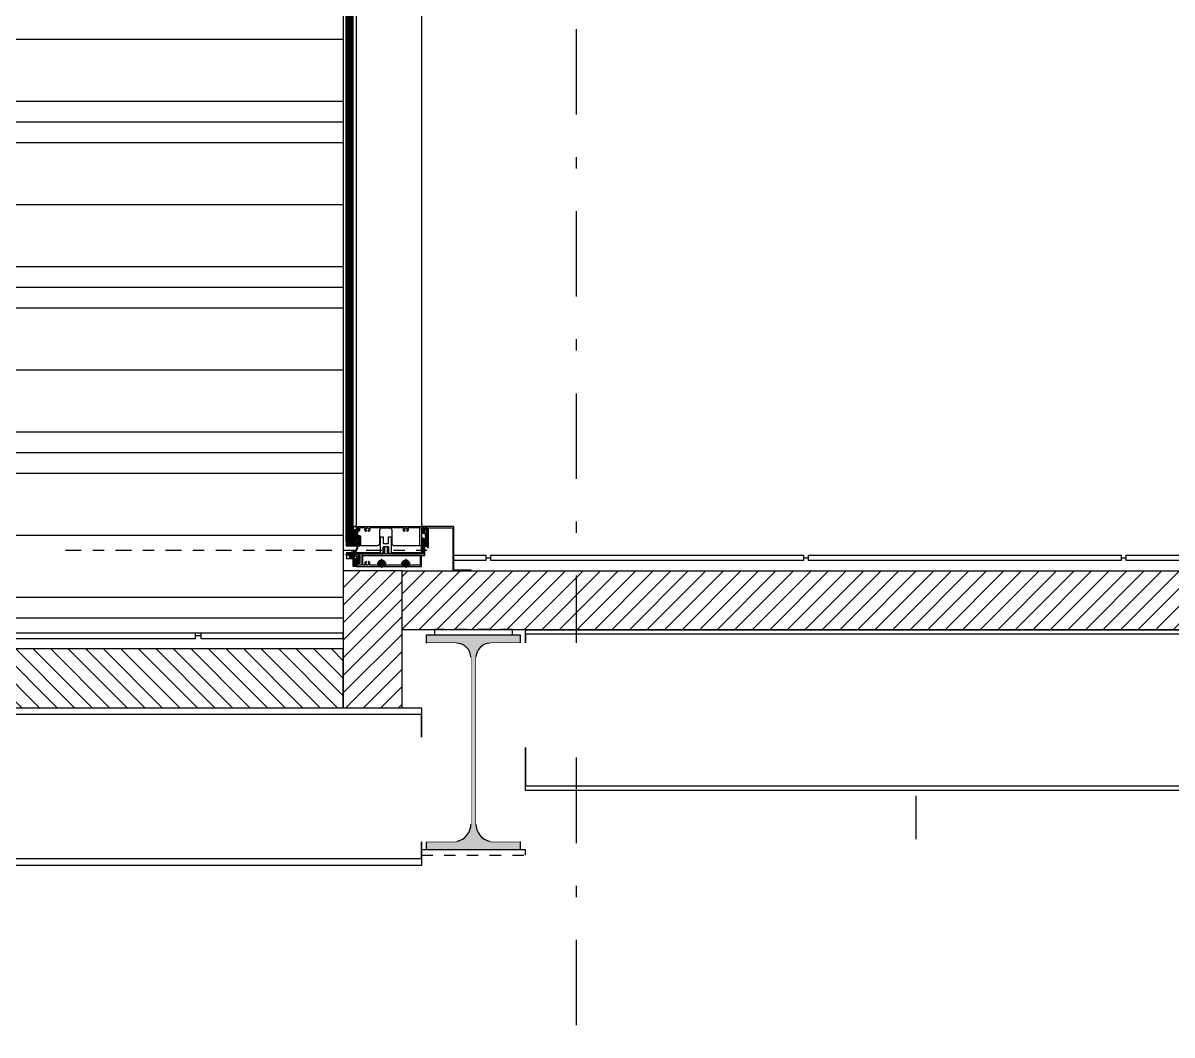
# Model space of a CAD drawing. Header units: millimetres. Extents: x -101 to 3415, y -52 to 1366.
# Drawn here: x 223.45 to 233.54, y 77.01 to 85.9 of the extents above; entities that cross this region are included whole.
import ezdxf

# ---------------------------------------------------------------- set-up
doc = ezdxf.new("R2010")
doc.units = ezdxf.units.MM
doc.set_wipeout_variables(frame=1)
for name, pattern in [('CENTER3', [0.28, 0.14, -0.05, 0.04, -0.05]), ('DASHDOT2', [0.5, 0.25, -0.125, 0, -0.125]), ('OCULTA2', [0.3, 0.2, -0.1])]:
    doc.linetypes.add(name, pattern=pattern)
doc.layers.add('00_ARQ', color=8, linetype='Continuous')
doc.layers.add('A-ESTRUCTURA', color=6, linetype='Continuous')
pattern_1 = [(180, (359.6271208, 94.87003156), (-0.0003629754005, 0.000725950801), [0, -0.000725950801])]
pattern_2 = [(180, (359.6271208, 94.87003156), (-0.0003629754005, 0.000725950801), [0, -0.000725950801])]

# ---------------------------------------------------------------- blocks, each defined once
blk = doc.blocks.new('A$C4DC86443')
at = {"layer": 'A-ESTRUCTURA', "color": 8, "linetype": 'OCULTA2', "ltscale": 0.1}
for points in [[(-0.075, 0.01), (0.075, 0.01), (0.075, 0), (-0.075, 0)], [(0.00485, -0.353), (0.00485, -0.053), (0.01485, -0.053), (0.01485, -0.353)], [(-0.1, -0.413), (0.1, -0.413), (0.1, -0.423), (-0.1, -0.423)]]:
    blk.add_lwpolyline(points, close=True, dxfattribs=at)

msp = doc.modelspace()

# ---------------------------------------------------------------- hatches: boundary and pattern name
at = {"layer": '00_ARQ'}
h = msp.add_hatch(dxfattribs=at)
h.set_pattern_fill('PLASTI', color=9, scale=0.228646)
h.set_pattern_definition([(0, (-3488.3955, -6.6233), (0, 1.4519016), []), (0, (-3488.3955, -6.4419), (0, 1.4519016), []), (0, (-3488.3955, -6.2604), (0, 1.4519016), []), (0, (-3488.3955, -5.7159), (0, 1.4519016), [])])
edge = h.paths.add_edge_path()
edge.add_line((226.265, 169.123), (226.265, 80.537))
edge.add_line((226.265, 80.537), (213.918, 80.537))
edge.add_line((213.918, 80.537), (213.918, 179.998))
edge.add_line((213.918, 179.998), (255.187, 179.998))
edge.add_line((255.187, 179.998), (255.187, 163.536))
edge.add_line((255.187, 163.536), (242.239, 163.536))
edge.add_line((242.239, 163.536), (242.239, 175.334))
edge.add_line((242.239, 175.334), (234.008, 175.334))
edge.add_line((234.008, 175.334), (234.008, 163.536))
edge.add_line((234.008, 163.536), (227.235, 163.536))
edge.add_line((227.235, 163.536), (227.235, 163.741))
edge.add_line((227.235, 163.741), (226.951, 163.741))
edge.add_line((226.951, 163.741), (226.951, 169.116))
edge.add_line((226.951, 169.116), (227.002, 169.116))
edge.add_arc((227.002, 169.111), 0.00457, 38.4506, 90, ccw=False)
edge.add_line((227.006, 169.114), (227.118, 168.91))
edge.add_arc((227.121, 168.912), 0.00343, 208.8256, 279.625)
edge.add_line((227.122, 168.908), (227.189, 168.908))
edge.add_line((227.189, 168.908), (227.189, 168.916))
edge.add_line((227.189, 168.916), (227.125, 168.916))
edge.add_arc((227.125, 168.92), 0.00457, 218.4506, 270, ccw=False)
edge.add_line((227.122, 168.917), (227.01, 169.121))
edge.add_arc((227.006, 169.12), 0.00343, 28.8256, 99.625)
edge.add_line((227.006, 169.123), (226.265, 169.123))
h = msp.add_hatch(dxfattribs=at)
h.set_pattern_fill('DOTS', color=9, scale=0.000457292, style=0)
h.set_pattern_definition(pattern_1)
edge = h.paths.add_edge_path()
edge.add_ellipse((226.367, 81.512), major_axis=(-0.0501, 0.0501), ratio=1, start_angle=123.6723, end_angle=146.0075, ccw=False)
edge.add_line((226.353, 81.443), (226.353, 81.344))
edge.add_ellipse((226.367, 81.414), major_axis=(-0.0501, 0.0501), ratio=1, start_angle=123.6723, end_angle=146.0075)
edge.add_line((226.381, 81.344), (226.381, 81.443))
h = msp.add_hatch(dxfattribs=at)
h.set_pattern_fill('DOTS', color=9, scale=0.000457292, style=0)
h.set_pattern_definition(pattern_2)
edge = h.paths.add_edge_path()
edge.add_ellipse((226.367, 81.512), major_axis=(-0.0501, 0.0501), ratio=1, start_angle=123.6723, end_angle=146.0075, ccw=False)
edge.add_line((226.353, 81.443), (226.353, 81.344))
edge.add_ellipse((226.367, 81.414), major_axis=(-0.0501, 0.0501), ratio=1, start_angle=123.6723, end_angle=146.0075)
edge.add_line((226.381, 81.344), (226.381, 81.443))
h = msp.add_hatch(dxfattribs=at)
h.set_pattern_fill('DOTS', color=9, scale=0.000457292, style=0)
h.set_pattern_definition(pattern_1)
edge = h.paths.add_edge_path()
edge.add_line((226.292, 81.312), (226.312, 81.312))
edge.add_line((226.312, 81.312), (226.312, 81.343))
edge.add_line((226.312, 81.343), (226.292, 81.343))
edge.add_ellipse((226.228, 81.327), major_axis=(-0.0465, 0.0465), ratio=1, start_angle=211.5923, end_angle=238.7472, ccw=False)
h = msp.add_hatch(dxfattribs=at)
h.set_pattern_fill('DOTS', color=9, scale=0.000457292, style=0)
h.set_pattern_definition(pattern_2)
edge = h.paths.add_edge_path()
edge.add_line((226.292, 81.312), (226.312, 81.312))
edge.add_line((226.312, 81.312), (226.312, 81.343))
edge.add_line((226.312, 81.343), (226.292, 81.343))
edge.add_ellipse((226.228, 81.327), major_axis=(-0.0465, 0.0465), ratio=1, start_angle=211.5923, end_angle=238.7472, ccw=False)
h = msp.add_hatch(dxfattribs=at)
h.set_pattern_fill('CALZAS', color=9, scale=0.123451, style=0)
h.set_pattern_definition([(135, (366.214193, 75.23514), (0.016629262, 0.016629262), [0.12345054, -0.030862635, 0.06172527, -0.030862635]), (135, (366.216271, 75.23722), (0.016629262, 0.016629262), [0.154313174, -0.030862635, 0.030862635, -0.030862635]), (135, (366.21835, 75.239298), (0.016629262, 0.016629262), [0.092587904, -0.007715659, 0.015431317, -0.007715659]), (135, (366.221924, 75.242872), (0.016629262, 0.016629262), [0.24690108, -0.00771566]), (135, (366.224586, 75.245534), (0.016629262, 0.016629262), [0.0617252695, -0.0012345054, 0, -0.0012345054, 0, -0.0012345054])])
h.paths.add_polyline_path([(226.365, 81.343), (226.312, 81.343), (226.312, 81.312), (226.365, 81.312)])
h = msp.add_hatch(dxfattribs=at)
h.set_pattern_fill('CALZAS', color=9, scale=0.123451, style=0)
h.set_pattern_definition([(135, (366.214193, 75.23514), (0.016629262, 0.016629262), [0.12345054, -0.030862635, 0.06172527, -0.030862635]), (135, (366.216271, 75.23722), (0.016629262, 0.016629262), [0.154313174, -0.030862635, 0.030862635, -0.030862635]), (135, (366.21835, 75.239298), (0.016629262, 0.016629262), [0.092587904, -0.007715659, 0.015431317, -0.007715659]), (135, (366.221924, 75.242872), (0.016629262, 0.016629262), [0.24690108, -0.00771566]), (135, (366.224586, 75.245534), (0.016629262, 0.016629262), [0.0617252695, -0.0012345054, 0, -0.0012345054, 0, -0.0012345054])])
h.paths.add_polyline_path([(226.365, 81.343), (226.312, 81.343), (226.312, 81.312), (226.365, 81.312)])
h = msp.add_hatch(dxfattribs=at)
h.set_pattern_fill('HONEY', color=9, scale=0.001458, angle=90, style=0)
h.set_pattern_definition([(90, (380.9588537, 95.789502), (0.0040091729, 0.00694409282), [0.0046293952, -0.00925879043]), (330, (380.9588537, 95.789502), (0.00400917434, -0.00694409199), [0.0046293952, -0.00925879043]), (30, (380.9588537, 95.789502), (0.00801834724, 8.3e-10), [-0.00925879043, 0.0046293952])])
edge = h.paths.add_edge_path()
edge.add_line((226.341, 81.343), (226.329, 81.343))
edge.add_arc((226.329, 81.327), 0.0154, 90, 270)
edge.add_line((226.329, 81.312), (226.341, 81.312))
edge.add_arc((226.341, 81.327), 0.0154, 270, 450)
h = msp.add_hatch(dxfattribs=at)
h.set_pattern_fill('HONEY', color=9, scale=0.001458, angle=90, style=0)
h.set_pattern_definition([(90, (380.9588537, 95.789502), (0.0040091729, 0.00694409282), [0.0046293952, -0.00925879043]), (330, (380.9588537, 95.789502), (0.00400917434, -0.00694409199), [0.0046293952, -0.00925879043]), (30, (380.9588537, 95.789502), (0.00801834724, 8.3e-10), [-0.00925879043, 0.0046293952])])
edge = h.paths.add_edge_path()
edge.add_line((226.341, 81.343), (226.329, 81.343))
edge.add_arc((226.329, 81.327), 0.0154, 90, 270)
edge.add_line((226.329, 81.312), (226.341, 81.312))
edge.add_arc((226.341, 81.327), 0.0154, 270, 450)
h = msp.add_hatch(dxfattribs=at)
h.set_pattern_fill('HONEY', color=9, scale=0.001372, angle=90, style=0)
h.set_pattern_definition([(90, (384.427872, 85.112081), (0.00377215011, 0.00653355721), [0.0043557048, -0.0087114096]), (330, (384.427872, 85.112081), (0.00377215146, -0.00653355643), [0.0043557048, -0.0087114096]), (30, (384.427872, 85.112081), (0.00754430158, 7.8e-10), [-0.0087114096, 0.0043557048])])
edge = h.paths.add_edge_path()
edge.add_line((226.352, 81.224), (226.334, 81.224))
edge.add_arc((226.334, 81.209), 0.0145, 90, 270)
edge.add_line((226.334, 81.195), (226.352, 81.195))
edge.add_arc((226.352, 81.209), 0.0145, 270, 450)
h = msp.add_hatch(dxfattribs=at)
h.set_pattern_fill('SELLADOR', color=9, scale=0.116152, angle=-90, style=0)
h.set_pattern_definition([(270, (370.7334545, 56.0370866), (-0.001170883143, -0.000585441572), [0, -0.001170883143])])
edge = h.paths.add_edge_path()
edge.add_line((226.381, 81.194), (226.381, 81.154))
edge.add_line((226.381, 81.154), (226.353, 81.154))
edge.add_line((226.353, 81.154), (226.353, 81.195))
edge.add_arc((226.368, 81.269), 0.0757, 258.935, 279.7716)
h = msp.add_hatch(dxfattribs=at)
h.set_pattern_fill('NORTON', color=9, scale=0.116152, style=0)
h.set_pattern_definition([(180, (366.396892, 79.4794365), (0, 0.00405606716), [0.0023417721, -0.00468354303]), (60, (366.396892, 79.4794365), (0.0035126572, -0.00202803358), [0.0023417721, -0.00468354303]), (120, (366.3945504, 79.4794365), (0.0035126572, 0.00202803358), [0.0023417721, -0.00468354303]), (60, (366.3906474, 79.472676), (0.0070253154, -0.00405606774), [0, -0.0140506291]), (60, (366.391428, 79.474028), (0.0070253154, -0.00405606774), [0, -0.0140506291]), (60, (366.3922086, 79.47538), (0.0070253154, -0.00405606774), [0, -0.0140506291]), (60, (366.392989, 79.4767324), (0.0070253154, -0.00405606774), [0, -0.0140506291]), (60, (366.39377, 79.4780844), (0.0070253154, -0.00405606774), [0, -0.0140506291]), (60, (366.3906474, 79.4807885), (0.0070253154, -0.00405606774), [0, -0.0140506291]), (60, (366.391428, 79.4821405), (0.0070253154, -0.00405606774), [0, -0.0140506291]), (60, (366.3922086, 79.4834925), (0.0070253154, -0.00405606774), [0, -0.0140506291]), (60, (366.392989, 79.4848445), (0.0070253154, -0.00405606774), [0, -0.0140506291]), (60, (366.39377, 79.4861966), (0.0070253154, -0.00405606774), [0, -0.0140506291]), (60, (366.399819, 79.4831545), (0.0070253154, -0.00405606774), [0, -0.00702531512]), (60, (366.3986485, 79.4838305), (0.0070253154, -0.00405606774), [0, -0.00702531512]), (60, (366.396307, 79.4851826), (0.0070253154, -0.00405606774), [0, -0.00702531512]), (60, (366.395136, 79.4858586), (0.0070253154, -0.00405606774), [0, -0.00702531512])])
h.paths.add_polyline_path([(226.353, 81.125), (226.353, 81.154), (226.381, 81.154), (226.381, 81.125)])
h = msp.add_hatch(dxfattribs=at)
h.set_pattern_fill('LINE', color=9, scale=0.034297, angle=45, style=0)
h.set_pattern_definition([(45, (-3542.6515, -72.4273), (-0.07699871, 0.07699871), [])])
h.paths.add_polyline_path([(226.265, 79.883), (226.782, 79.883), (226.782, 81.086), (226.265, 81.086)])
h = msp.add_hatch(dxfattribs=at)
h.set_pattern_fill('LINE', color=9, scale=0.034297, angle=45, style=0)
h.set_pattern_definition([(45, (-3488.39546, -6.57728), (-0.07699871, 0.07699871), [])])
edge = h.paths.add_edge_path()
edge.add_line((318.408, 81.086), (318.408, 80.816))
edge.add_arc((318.25, 80.811), 0.158, -78.7549, 1.5502, ccw=False)
edge.add_line((318.281, 80.657), (317.992, 80.657))
edge.add_line((317.992, 80.657), (317.992, 80.569))
edge.add_line((317.992, 80.569), (226.782, 80.569))
edge.add_line((226.782, 80.569), (226.782, 81.086))
edge.add_line((226.782, 81.086), (318.408, 81.086))
h = msp.add_hatch(color=9, dxfattribs=at)
edge = h.paths.add_edge_path()
edge.add_line((227.43, 80.324), (227.43, 78.867))
edge.add_arc((227.588, 78.863), 0.158, 178.4498, 258.7549)
edge.add_line((227.557, 78.708), (227.82, 78.708))
edge.add_line((227.82, 78.708), (227.82, 78.635))
edge.add_line((227.82, 78.635), (226.997, 78.635))
edge.add_line((226.997, 78.635), (226.997, 78.708))
edge.add_line((226.997, 78.708), (227.259, 78.708))
edge.add_arc((227.228, 78.863), 0.158, 281.2451, 361.5502)
edge.add_line((227.386, 78.867), (227.386, 80.324))
edge.add_arc((227.259, 80.324), 0.127, 360, 450)
edge.add_line((227.259, 80.451), (226.997, 80.451))
edge.add_line((226.997, 80.451), (226.997, 80.524))
edge.add_line((226.997, 80.524), (227.82, 80.524))
edge.add_line((227.82, 80.524), (227.82, 80.451))
edge.add_line((227.82, 80.451), (227.557, 80.451))
edge.add_arc((227.557, 80.324), 0.127, 90, 180)
h = msp.add_hatch(dxfattribs=at)
h.set_pattern_fill('LINE', color=9, scale=0.034297, angle=45, style=0)
h.set_pattern_definition([(135, (3940.92519, -7.26322), (0.07699871, 0.07699871), [])])
h.paths.add_polyline_path([(204.544, 80.4), (204.544, 79.883), (204.544, 79.883), (226.265, 79.883), (226.265, 80.4)])

# ---------------------------------------------------------------- linework, layer by layer
at = {"layer": '00_ARQ', "color": 9, "linetype": 'DASHDOT2', "ltscale": 3}
msp.add_line((228.314, 38.695), (228.314, 195.766), dxfattribs=at)
at = {"layer": '00_ARQ', "color": 9}
for p, q in [((226.326, 81.191, 0), (226.319, 81.191, 0)), ((231.296, 66.817), (231.296, 79.11))]:
    msp.add_line(p, q, dxfattribs=at)
at = {"layer": '00_ARQ', "color": 9, "ltscale": 3}
for p, q in [((227.516, 81.2), (227.562, 81.2)), ((227.516, 81.2), (227.562, 81.2)), ((230.306, 81.2), (230.351, 81.2)), ((230.306, 81.2), (230.351, 81.2)), ((230.306, 81.2), (230.351, 81.2)), ((233.095, 81.2), (233.141, 81.2)), ((233.095, 81.2), (233.141, 81.2)), ((225.014, 80.515), (224.968, 80.515)), ((225.014, 80.515), (224.968, 80.515))]:
    msp.add_line(p, q, dxfattribs=at)
at = {"layer": '00_ARQ', "color": 9}
for points in [[(226.265, 169.123), (226.265, 80.537), (213.918, 80.537), (213.918, 179.998)], [(226.292, 81.343), (226.292, 94.674), (226.319, 94.674), (226.319, 81.343)], [(226.298, 81.343), (226.298, 94.674)], [(226.305, 81.343), (226.305, 94.674)], [(226.312, 81.343), (226.312, 94.674)], [(226.353, 81.343), (226.353, 94.674), (226.326, 94.674), (226.326, 81.343)], [(226.333, 81.343), (226.333, 94.674)], [(226.34, 81.343), (226.34, 94.674)], [(226.347, 81.343), (226.347, 94.674)], [(226.642, 81.151), (226.562, 81.151)], [(226.624, 81.155), (226.58, 81.155)], [(226.624, 81.146), (226.58, 81.146)], [(226.602, 81.19), (226.602, 81.111)], [(226.854, 81.151), (226.774, 81.151)], [(226.836, 81.155), (226.792, 81.155)], [(226.836, 81.146), (226.792, 81.146)], [(226.814, 81.19), (226.814, 81.111)], [(227.235, 81.095), (227.386, 81.095), (227.386, 81.086), (227.23, 81.086)]]:
    msp.add_lwpolyline(points, dxfattribs=at)
at = {"layer": '00_ARQ', "color": 9, "const_width": 0.00457}
msp.add_lwpolyline([(226.322, 81.343), (226.322, 94.674)], dxfattribs=at)
at = {"layer": '00_ARQ', "color": 9}
for points in [[(226.951, 94.674), (226.951, 81.305), (226.707, 81.305), (226.694, 81.318), (226.694, 81.439, 0.414214), (226.671, 81.462), (226.606, 81.462, 0.414214), (226.584, 81.439), (226.584, 81.318), (226.57, 81.305), (226.419, 81.305), (226.419, 81.381, 0.414214), (226.407, 81.393), (226.381, 81.393), (226.381, 94.674)], [(226.292, 81.238), (226.292, 81.239, -0.414214), (226.3, 81.247), (226.589, 81.247, 0.414214), (226.593, 81.251), (226.593, 81.385, -0.414214), (226.594, 81.386), (226.616, 81.386, -0.414214), (226.617, 81.385), (226.617, 81.328, 0.414214), (226.621, 81.325), (226.633, 81.325, -0.131652), (226.634, 81.325), (226.639, 81.322, 0.267949), (226.64, 81.322), (226.646, 81.325, -0.131652), (226.646, 81.325), (226.659, 81.325, 0.414214), (226.663, 81.328), (226.663, 81.385, -0.414214), (226.664, 81.386), (226.683, 81.386, -0.414214), (226.685, 81.385), (226.685, 81.251, 0.414214), (226.688, 81.247), (226.949, 81.247, 0.414214), (226.952, 81.251), (226.952, 81.304, -0.046172), (226.952, 81.305), (226.955, 81.32, -1.01358), (226.964, 81.318), (226.961, 81.303, 0.048972), (226.961, 81.302), (226.961, 81.242, -0.414214), (226.957, 81.238), (226.669, 81.238, -0.414214), (226.666, 81.242), (226.666, 81.292, 0.414214), (226.662, 81.296), (226.618, 81.296, 0.414214), (226.614, 81.292), (226.614, 81.242, -0.414214), (226.61, 81.238), (226.292, 81.238)], [(226.292, 81.312), (226.292, 81.305), (226.38, 81.305, 0.414214), (226.382, 81.307), (226.382, 81.308, 0.414214), (226.38, 81.31), (226.375, 81.31, -0.414214), (226.373, 81.312), (226.373, 81.315, -0.414214), (226.375, 81.317), (226.404, 81.317, -0.414214), (226.406, 81.315), (226.406, 81.312, -0.414214), (226.404, 81.31), (226.399, 81.31, 0.414214), (226.397, 81.308), (226.397, 81.307, 0.414214), (226.399, 81.305), (226.41, 81.305, 0.414214), (226.412, 81.306), (226.412, 81.385, 0.414214), (226.41, 81.386), (226.393, 81.386, 0.414214), (226.391, 81.385), (226.391, 81.367, 0.414214), (226.393, 81.366), (226.395, 81.366, 0.414214), (226.397, 81.367), (226.397, 81.377, -0.414214), (226.398, 81.379), (226.404, 81.379, -0.414214), (226.406, 81.377), (226.406, 81.326, -0.414214), (226.404, 81.324), (226.398, 81.324, -0.414214), (226.397, 81.326), (226.397, 81.336, 0.414214), (226.395, 81.337), (226.393, 81.337, 0.414214), (226.391, 81.336), (226.391, 81.326, -0.414214), (226.39, 81.325), (226.367, 81.325, 0.414214), (226.365, 81.322), (226.365, 81.314, -0.414214), (226.363, 81.312), (226.292, 81.312)], [(226.292, 81.231), (226.38, 81.231, -0.414214), (226.382, 81.229), (226.382, 81.228, -0.414214), (226.38, 81.226), (226.375, 81.226, 0.414214), (226.373, 81.223), (226.373, 81.22, 0.414214), (226.375, 81.218), (226.404, 81.218, 0.414214), (226.406, 81.22), (226.406, 81.223, 0.414214), (226.404, 81.226), (226.399, 81.226, -0.414214), (226.397, 81.228), (226.397, 81.229, -0.414214), (226.399, 81.231), (226.41, 81.231, -0.414214), (226.412, 81.23), (226.412, 81.151, -0.414214), (226.41, 81.15), (226.393, 81.15, -0.414214), (226.391, 81.151), (226.391, 81.168, -0.414214), (226.393, 81.17), (226.395, 81.17, -0.414214), (226.397, 81.168), (226.397, 81.158, 0.414214), (226.398, 81.157), (226.404, 81.157, 0.414214), (226.406, 81.158), (226.406, 81.21, 0.414214), (226.404, 81.211), (226.398, 81.211, 0.414214), (226.397, 81.21), (226.397, 81.2, -0.414214), (226.395, 81.199), (226.393, 81.199, -0.414214), (226.391, 81.2), (226.391, 81.21, 0.414214), (226.39, 81.211), (226.367, 81.211, -0.414214), (226.365, 81.213), (226.365, 81.221, 0.414214), (226.363, 81.224), (226.292, 81.224), (226.292, 81.231)]]:
    msp.add_lwpolyline(points, format="xyb", dxfattribs=at)
for points in [[(226.383, 81.448), (226.393, 81.45, -0.554492), (226.394, 81.449), (226.392, 81.444, 1), (226.396, 81.443), (226.398, 81.453), (226.396, 81.464, 1), (226.392, 81.463), (226.394, 81.458, -0.554492), (226.393, 81.457), (226.383, 81.459, -0.357068), (226.381, 81.461), (226.381, 81.466), (226.382, 81.474), (226.351, 81.474), (226.352, 81.466), (226.352, 81.453), (226.351, 81.445), (226.381, 81.445), (226.381, 81.446, -0.357068)], [(226.383, 81.448), (226.393, 81.45, -0.554492), (226.394, 81.449), (226.392, 81.444, 1), (226.396, 81.443), (226.398, 81.453), (226.396, 81.464, 1), (226.392, 81.463), (226.394, 81.458, -0.554492), (226.393, 81.457), (226.383, 81.459, -0.357068), (226.381, 81.461), (226.381, 81.466), (226.382, 81.474), (226.351, 81.474), (226.352, 81.466), (226.352, 81.453), (226.351, 81.445), (226.381, 81.445), (226.381, 81.446, -0.357068)], [(226.382, 81.474), (226.381, 81.466), (226.381, 81.461, 0.357068), (226.383, 81.459), (226.393, 81.457, 0.554492), (226.394, 81.458), (226.392, 81.463, -1), (226.396, 81.464), (226.398, 81.453), (226.396, 81.443, -1), (226.392, 81.444), (226.394, 81.449, 0.554492), (226.393, 81.45), (226.383, 81.448, 0.357068), (226.381, 81.446), (226.381, 81.445), (226.352, 81.445), (226.352, 81.453), (226.352, 81.453), (226.352, 81.466), (226.352, 81.466), (226.352, 81.474)], [(226.382, 81.474), (226.381, 81.466), (226.381, 81.461, 0.357068), (226.383, 81.459), (226.393, 81.457, 0.554492), (226.394, 81.458), (226.392, 81.463, -1), (226.396, 81.464), (226.398, 81.453), (226.396, 81.443, -1), (226.392, 81.444), (226.394, 81.449, 0.554492), (226.393, 81.45), (226.383, 81.448, 0.357068), (226.381, 81.446), (226.381, 81.445), (226.352, 81.445), (226.352, 81.453), (226.352, 81.453), (226.352, 81.466), (226.352, 81.466), (226.352, 81.474)], [(226.381, 81.463), (226.381, 81.472, -0.414214), (226.383, 81.474), (226.949, 81.474, -0.414214), (226.951, 81.473), (226.951, 81.425, 0.414214), (226.952, 81.424), (226.981, 81.424, 0.414214), (226.982, 81.425), (226.982, 81.463, -0.414214), (226.984, 81.464), (226.989, 81.464, -0.388119), (226.99, 81.463), (227.003, 81.312, -0.440799), (227.002, 81.311), (226.996, 81.311, 0.414214), (226.994, 81.31), (226.994, 81.302, -0.414214), (226.993, 81.3), (226.987, 81.3, -0.414214), (226.985, 81.302), (226.985, 81.319, -0.414214), (226.987, 81.32), (226.992, 81.32, 0.436505), (226.993, 81.322), (226.987, 81.411, 0.392268), (226.983, 81.415), (226.952, 81.415, 0.414214), (226.951, 81.413), (226.951, 81.306, -0.414214), (226.949, 81.305), (226.939, 81.305, -0.414214), (226.937, 81.306), (226.937, 81.462, 0.414214), (226.936, 81.463), (226.834, 81.463, 0.597049), (226.832, 81.46, -0.385613), (226.828, 81.431, -0.434031), (226.826, 81.431), (226.822, 81.437, -0.384687), (226.822, 81.438, 0.496295), (226.821, 81.458, -0.251973), (226.82, 81.459), (226.82, 81.462, 0.414214), (226.819, 81.463), (226.809, 81.463, 0.414214), (226.808, 81.462), (226.808, 81.459, -0.251974), (226.807, 81.458, 0.496289), (226.806, 81.438, -0.384737), (226.806, 81.437), (226.802, 81.431, -0.433937), (226.8, 81.431, -0.38562), (226.796, 81.46, 0.597036), (226.794, 81.463), (226.497, 81.463, 0.597066), (226.495, 81.46, -0.385613), (226.49, 81.431, -0.434031), (226.488, 81.431), (226.484, 81.437, -0.384687), (226.484, 81.438, 0.496295), (226.483, 81.458, -0.251973), (226.482, 81.459), (226.482, 81.462, 0.414214), (226.481, 81.463), (226.472, 81.463, 0.414214), (226.47, 81.462), (226.47, 81.459, -0.251974), (226.47, 81.458, 0.496289), (226.468, 81.438, -0.384737), (226.469, 81.437), (226.465, 81.431, -0.433937), (226.463, 81.431, -0.38562), (226.458, 81.46, 0.597055), (226.456, 81.463), (226.41, 81.463), (226.41, 81.463, 0.414214), (226.408, 81.462), (226.408, 81.434, -0.414214), (226.407, 81.433), (226.391, 81.433, 0.414214), (226.39, 81.431), (226.39, 81.366, 0.414214), (226.391, 81.365), (226.396, 81.365, 0.414214), (226.398, 81.366), (226.398, 81.375, -0.414214), (226.399, 81.376), (226.404, 81.376, -0.414214), (226.405, 81.375), (226.405, 81.359, -0.414214), (226.404, 81.358), (226.391, 81.358, 0.414214), (226.39, 81.356), (226.39, 81.347, 0.414214), (226.391, 81.345), (226.404, 81.345, -0.414214), (226.405, 81.344), (226.405, 81.328, -0.414214), (226.404, 81.326), (226.399, 81.326, -0.414214), (226.398, 81.328), (226.398, 81.337, 0.414214), (226.396, 81.338), (226.391, 81.338, 0.414214), (226.39, 81.337), (226.39, 81.328, -0.414214), (226.389, 81.326), (226.382, 81.326, -0.414214), (226.381, 81.328), (226.381, 81.444, -0.669376), (226.384, 81.446, 0.199773), (226.391, 81.443), (226.392, 81.443, 0.414214), (226.398, 81.448), (226.398, 81.459, 0.414214), (226.392, 81.464), (226.391, 81.464, 0.199773), (226.384, 81.461, -0.669376)], [(226.961, 81.459, 0.493145), (226.963, 81.46), (226.963, 81.465, -0.414214), (226.964, 81.466), (226.971, 81.466, -0.414214), (226.972, 81.465), (226.972, 81.438, -0.414214), (226.971, 81.437), (226.964, 81.437, -0.414214), (226.963, 81.438), (226.963, 81.443, 0.493145), (226.961, 81.445), (226.959, 81.444, 0.339454), (226.958, 81.443), (226.958, 81.437), (226.958, 81.429, 0.414214), (226.959, 81.428), (226.977, 81.428, 0.414214), (226.981, 81.432), (226.981, 81.465, -0.414214), (226.982, 81.466), (227, 81.466, -0.414214), (227.003, 81.463), (227.003, 81.312, -0.339454), (227.002, 81.311), (227.002, 81.311, 0.476993), (226.999, 81.304), (227.005, 81.293, -0.048406), (227.005, 81.292, 0.334993), (227.007, 81.291), (227.011, 81.291, 0.414214), (227.013, 81.293), (227.013, 81.458, -0.414214), (227.02, 81.465), (227.224, 81.465, -0.414214), (227.226, 81.464), (227.226, 81.091, 1), (227.235, 81.091), (227.235, 81.473, 0.414214), (227.234, 81.474), (226.954, 81.474, 0.885714), (226.954, 81.466), (226.956, 81.466, -0.414214), (226.958, 81.465), (226.958, 81.461, 0.339454), (226.959, 81.46), (226.961, 81.459)], [(226.955, 81.453, 0.591036), (226.958, 81.457), (226.958, 81.458, -0.414214), (226.959, 81.459), (226.962, 81.459, 0.414214), (226.965, 81.462), (226.965, 81.465, -0.414214), (226.966, 81.466), (226.968, 81.466, -0.414214), (226.969, 81.465), (226.969, 81.438, -0.414214), (226.968, 81.437), (226.966, 81.437, -0.414214), (226.965, 81.438), (226.965, 81.441, 0.414214), (226.962, 81.444), (226.959, 81.444, -0.414214), (226.958, 81.445), (226.958, 81.447, 0.278716), (226.957, 81.449, -0.414339), (226.952, 81.455), (226.952, 81.465, -0.556465), (226.955, 81.465)], [(226.955, 81.453, 0.591036), (226.958, 81.457), (226.958, 81.458, -0.414214), (226.959, 81.459), (226.962, 81.459, 0.414214), (226.965, 81.462), (226.965, 81.465, -0.414214), (226.966, 81.466), (226.968, 81.466, -0.414214), (226.969, 81.465), (226.969, 81.438, -0.414214), (226.968, 81.437), (226.966, 81.437, -0.414214), (226.965, 81.438), (226.965, 81.441, 0.414214), (226.962, 81.444), (226.959, 81.444, -0.414214), (226.958, 81.445), (226.958, 81.447, 0.278716), (226.957, 81.449, -0.414339), (226.952, 81.455), (226.952, 81.465, -0.556465), (226.955, 81.465)], [(226.341, 81.343), (226.329, 81.343, 1), (226.329, 81.312), (226.341, 81.312, 1)], [(226.341, 81.343), (226.329, 81.343, 1), (226.329, 81.312), (226.341, 81.312, 1)], [(226.952, 81.22), (226.98, 81.22, 0.414214), (226.981, 81.221), (226.981, 81.368, 0.414214), (226.98, 81.37), (226.959, 81.37, 0.414214), (226.958, 81.368), (226.958, 81.359, 0.414214), (226.959, 81.357), (226.962, 81.357, 0.414214), (226.963, 81.359), (226.963, 81.363, -0.414214), (226.965, 81.365), (226.969, 81.365, -0.414214), (226.97, 81.363), (226.97, 81.333, -0.414214), (226.969, 81.332), (226.965, 81.332, -0.414214), (226.963, 81.333), (226.963, 81.338, 0.414214), (226.962, 81.339), (226.959, 81.339, 0.414214), (226.958, 81.338), (226.958, 81.326, 0.414214), (226.959, 81.325), (226.969, 81.325, -0.414214), (226.97, 81.323), (226.97, 81.232, -0.414214), (226.969, 81.231), (226.666, 81.231, -0.414214), (226.662, 81.235), (226.662, 81.292, 0.414214), (226.659, 81.296), (226.658, 81.296, 0.414214), (226.651, 81.289), (226.651, 81.235, -0.414214), (226.647, 81.231), (226.633, 81.231, -0.414214), (226.629, 81.235), (226.629, 81.289, 0.414214), (226.622, 81.296), (226.621, 81.296, 0.414214), (226.617, 81.292), (226.617, 81.235, -0.414214), (226.614, 81.231), (226.428, 81.231, 0.414214), (226.427, 81.23), (226.427, 81.136, -0.414214), (226.425, 81.135), (226.391, 81.135, -0.414214), (226.39, 81.136), (226.39, 81.169, -0.414214), (226.391, 81.17), (226.396, 81.17, -0.414214), (226.398, 81.169), (226.398, 81.16, 0.414214), (226.399, 81.159), (226.404, 81.159, 0.414214), (226.405, 81.16), (226.405, 81.176, 0.414214), (226.404, 81.178), (226.391, 81.178, -0.414214), (226.39, 81.179), (226.39, 81.189, -0.414214), (226.391, 81.19), (226.404, 81.19, 0.414214), (226.405, 81.192), (226.405, 81.208, 0.414214), (226.404, 81.209), (226.399, 81.209, 0.414214), (226.398, 81.208), (226.398, 81.199, -0.414214), (226.396, 81.198), (226.391, 81.198, -0.414214), (226.39, 81.199), (226.39, 81.208, 0.414214), (226.389, 81.209), (226.382, 81.209, 0.414214), (226.381, 81.208), (226.381, 81.125, 0.414214), (226.382, 81.124), (226.949, 81.124, 0.414214), (226.951, 81.125), (226.951, 81.219, -0.414214)], [(226.955, 81.344, -1), (226.958, 81.344), (226.958, 81.343, 0.414214), (226.959, 81.342), (226.962, 81.342, -0.414214), (226.965, 81.339), (226.965, 81.336, 0.414214), (226.966, 81.335), (226.968, 81.335, 0.414214), (226.969, 81.336), (226.969, 81.363, 0.414214), (226.968, 81.364), (226.966, 81.364, 0.414214), (226.965, 81.363), (226.965, 81.36, -0.414214), (226.962, 81.357), (226.959, 81.357, 0.414214), (226.958, 81.355), (226.958, 81.353, -0.278716), (226.957, 81.351, 0.414339), (226.952, 81.346), (226.952, 81.333, 1), (226.955, 81.333)], [(226.955, 81.344, -1), (226.958, 81.344), (226.958, 81.343, 0.414214), (226.959, 81.342), (226.962, 81.342, -0.414214), (226.965, 81.339), (226.965, 81.336, 0.414214), (226.966, 81.335), (226.968, 81.335, 0.414214), (226.969, 81.336), (226.969, 81.363, 0.414214), (226.968, 81.364), (226.966, 81.364, 0.414214), (226.965, 81.363), (226.965, 81.36, -0.414214), (226.962, 81.357), (226.959, 81.357, 0.414214), (226.958, 81.355), (226.958, 81.353, -0.278716), (226.957, 81.351, 0.414339), (226.952, 81.346), (226.952, 81.333, 1), (226.955, 81.333)], [(226.334, 81.224), (226.293, 81.224, -0.334652), (226.291, 81.225, -0.085004), (226.292, 81.195), (226.319, 81.195), (226.334, 81.195, -0.999836)], [(226.352, 81.224), (226.334, 81.224, 1), (226.334, 81.195), (226.352, 81.195, 1)], [(226.383, 81.309), (226.383, 81.303, 0.414214), (226.384, 81.302), (226.385, 81.302, -0.500693), (226.335, 81.251, 1.012767), (226.335, 81.248, 0.543944), (226.392, 81.302), (226.393, 81.302, 0.414214), (226.394, 81.303), (226.394, 81.309, -0.414214), (226.395, 81.31), (226.4, 81.31, 0.57735), (226.401, 81.312), (226.398, 81.317, 0.267949), (226.397, 81.317), (226.38, 81.317, 0.267949), (226.379, 81.317), (226.376, 81.312, 0.57735), (226.377, 81.31), (226.382, 81.31, -0.414214)], [(226.381, 81.194), (226.381, 81.154), (226.353, 81.154), (226.353, 81.195, 0.091168)], [(226.438, 81.136), (226.438, 81.219, -0.414214), (226.439, 81.22), (226.938, 81.22, -0.414214), (226.94, 81.219), (226.94, 81.136, -0.414214), (226.938, 81.135), (226.834, 81.135, -0.597049), (226.832, 81.139, 0.385613), (226.828, 81.168, 0.434031), (226.826, 81.167), (226.822, 81.162, 0.384687), (226.822, 81.16, -0.496295), (226.821, 81.14, 0.251973), (226.82, 81.139), (226.82, 81.136, -0.414214), (226.819, 81.135), (226.809, 81.135, -0.414214), (226.808, 81.136), (226.808, 81.139, 0.251974), (226.807, 81.14, -0.496289), (226.806, 81.16, 0.384737), (226.806, 81.162), (226.802, 81.167, 0.433937), (226.8, 81.168, 0.38562), (226.796, 81.139, -0.597036), (226.794, 81.135), (226.497, 81.135, -0.597066), (226.495, 81.139, 0.385613), (226.49, 81.168, 0.434031), (226.488, 81.167), (226.484, 81.162, 0.384687), (226.484, 81.16, -0.496295), (226.483, 81.14, 0.251973), (226.482, 81.139), (226.482, 81.136, -0.414214), (226.481, 81.135), (226.472, 81.135, -0.414214), (226.47, 81.136), (226.47, 81.139, 0.251974), (226.47, 81.14, -0.496289), (226.468, 81.16, 0.384737), (226.469, 81.162), (226.465, 81.167, 0.433937), (226.463, 81.168, 0.38562), (226.458, 81.139, -0.597055), (226.456, 81.135), (226.439, 81.135, -0.414214)], [(226.581, 81.155), (226.584, 81.155, -0.788045), (226.62, 81.155), (226.624, 81.155, 0.816497)], [(226.584, 81.146), (226.581, 81.146, 0.816497), (226.624, 81.146), (226.62, 81.146, -0.788045)], [(226.584, 81.155), (226.62, 81.155, 0.788045)], [(226.62, 81.146), (226.584, 81.146, 0.788045)], [(226.793, 81.155), (226.796, 81.155, -0.788045), (226.832, 81.155), (226.835, 81.155, 0.816497)], [(226.796, 81.146), (226.793, 81.146, 0.816497), (226.835, 81.146), (226.832, 81.146, -0.788045)], [(226.796, 81.155), (226.832, 81.155, 0.788045)], [(226.832, 81.146), (226.796, 81.146, 0.788045)], [(318.408, 81.086), (318.408, 81.086), (318.408, 80.816, -0.365479), (318.281, 80.657), (317.992, 80.657), (317.992, 80.569), (226.782, 80.569), (226.782, 81.086)], [(227.43, 80.324), (227.43, 78.867, 0.365479), (227.557, 78.708), (227.82, 78.708), (227.82, 78.635), (226.997, 78.635), (226.997, 78.708), (227.259, 78.708, 0.365479), (227.386, 78.867), (227.386, 80.324, 0.414214), (227.259, 80.451), (226.997, 80.451), (226.997, 80.524), (227.82, 80.524), (227.82, 80.451), (227.557, 80.451, 0.414214)], [(204.544, 80.4), (204.544, 80.4), (204.544, 79.883, -0.772421), (204.544, 79.883), (204.544, 79.883), (204.544, 79.883), (226.265, 79.883), (226.265, 80.4)]]:
    msp.add_lwpolyline(points, format="xyb", close=True, dxfattribs=at)
for points in [[(226.365, 81.343), (226.312, 81.343), (226.312, 81.312), (226.365, 81.312)], [(226.365, 81.343), (226.312, 81.343), (226.312, 81.312), (226.365, 81.312)], [(226.353, 81.125), (226.353, 81.154), (226.381, 81.154), (226.381, 81.125)], [(226.624, 81.163), (226.602, 81.176), (226.58, 81.163), (226.58, 81.138), (226.602, 81.125), (226.624, 81.138)], [(226.836, 81.163), (226.814, 81.176), (226.792, 81.163), (226.792, 81.138), (226.814, 81.125), (226.836, 81.138)], [(226.265, 79.883), (226.782, 79.883), (226.782, 81.086), (226.265, 81.086)]]:
    msp.add_lwpolyline(points, close=True, dxfattribs=at)
at = {"layer": '00_ARQ', "color": 9, "linetype": 'CENTER3'}
msp.add_lwpolyline([(223.825, 81.268), (226.999, 81.268)], dxfattribs=at)
at = {"layer": '00_ARQ', "color": 9, "ltscale": 3}
for points in [[(227.235, 81.178), (227.235, 81.223), (227.516, 81.223), (227.516, 81.178)], [(227.562, 81.178), (227.562, 81.223), (230.306, 81.223), (230.306, 81.178)], [(230.351, 81.178), (230.351, 81.223), (233.095, 81.223), (233.095, 81.178)], [(233.141, 81.178), (233.141, 81.223), (235.885, 81.223), (235.885, 81.178)], [(224.968, 80.492), (224.968, 80.537), (222.224, 80.537), (222.224, 80.492)], [(226.265, 80.492), (226.265, 80.537), (225.014, 80.537), (225.014, 80.492)]]:
    msp.add_lwpolyline(points, close=True, dxfattribs=at)
at = {"layer": '00_ARQ', "color": 9, "ltscale": 2}
for points in [[(227.865, 80.569), (253.277, 80.569), (253.277, 79.156), (227.865, 79.156)], [(253.277, 80.529), (227.865, 80.529), (227.865, 79.197), (253.277, 79.197)], [(204.544, 79.883), (226.951, 79.883), (226.951, 78.498), (204.544, 78.498)], [(226.951, 79.824), (204.544, 79.824), (204.544, 78.558), (226.951, 78.558)]]:
    msp.add_lwpolyline(points, close=True, dxfattribs=at)
at = {"layer": '00_ARQ', "color": 9}
for centre in [(226.602, 81.151), (226.814, 81.151)]:
    msp.add_circle(centre, 0.0302, dxfattribs=at)
for centre, radius, start, end in [((226.367, 81.512), 0.0708, 258.6723, 281.0075), ((226.367, 81.512), 0.0708, 258.6723, 281.0075), ((226.228, 81.327), 0.0657, 346.5923, 13.7472), ((226.228, 81.327), 0.0657, 346.5923, 13.7472), ((226.367, 81.414), 0.0708, 258.6723, 281.0075), ((226.367, 81.414), 0.0708, 258.6723, 281.0075)]:
    msp.add_arc(centre, radius, start, end, dxfattribs=at)

# ---------------------------------------------------------------- block references
at = {"layer": '00_ARQ', "color": 9, "extrusion": (0, 0, -1), "xscale": 4.572918431750428, "yscale": 4.572918431750428, "zscale": -4.572918431750772}
msp.add_blockref('A$C4DC86443', (-227.408, 80.524), dxfattribs=at)

# ---------------------------------------------------------------- next in the draw order: wipeouts: each hides what was drawn before it
at = {"color": 9, "ltscale": 2}
msp.add_wipeout([(228.323, 80.451), (228.323, 79.536), (227.82, 79.536), (227.82, 78.708), (227.557, 78.708), (227.43, 78.867), (227.43, 80.324), (227.557, 80.451)], dxfattribs=at).dxf.layer = '00_ARQ'
at = {"color": 9}
msp.add_wipeout([(230.883, 78.726), (232.026, 78.726), (232.026, 38.695), (230.883, 38.695)], dxfattribs=at).dxf.layer = '00_ARQ'

# ---------------------------------------------------------------- next in the draw order: wipeouts: each hides what was drawn before it
at = {"color": 9, "ltscale": 2}
msp.add_wipeout([(226.494, 78.708), (226.494, 79.623), (226.997, 79.623), (226.997, 80.451), (227.259, 80.451), (227.386, 80.324), (227.386, 78.867), (227.259, 78.708)], dxfattribs=at).dxf.layer = '00_ARQ'

# ---------------------------------------------------------------- next in the draw order: linework, layer by layer
at = {"layer": '00_ARQ', "color": 9}
msp.add_lwpolyline([(226.379, 94.795, 0), (226.267, 94.795, 0.414214)], format="xyb", dxfattribs=at)

doc.saveas('drawing.dxf')
